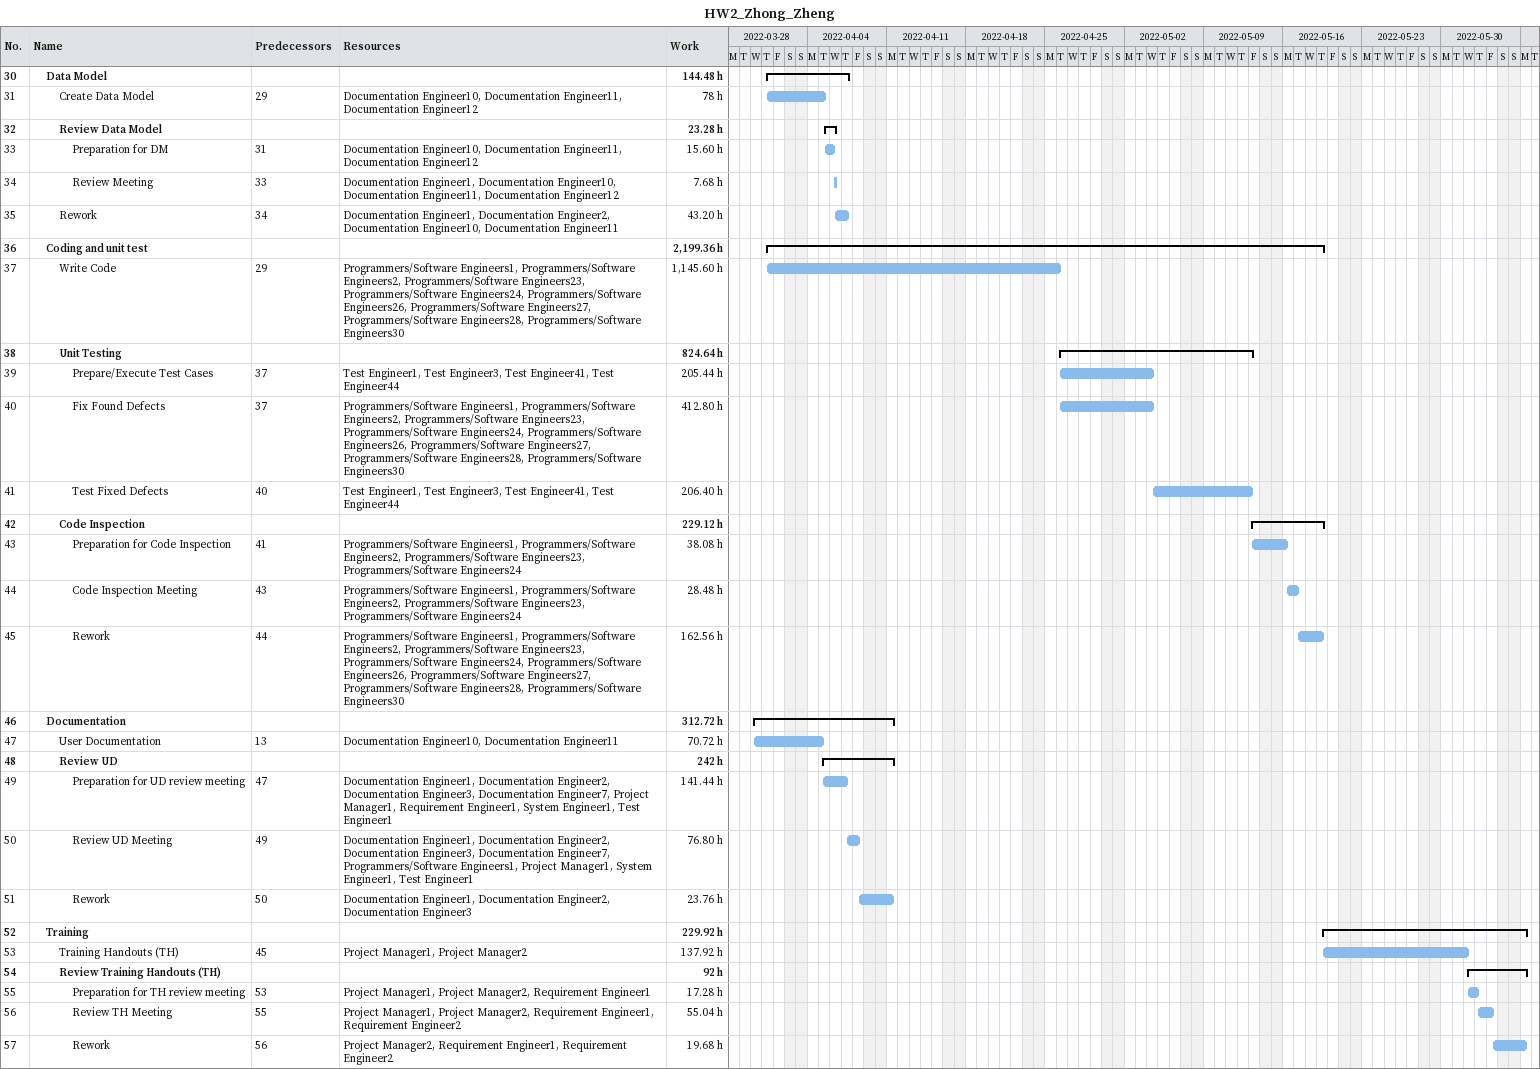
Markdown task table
HW2_Zhong_Zheng

| ID | Level | Task | Start | Finish | Predecessors | Resources | Work (h) |
|---|---|---|---|---|---|---|---|
| 30 | 2 | **Data Model** | 2022-03-31 | 2022-04-07 |  |  | 144.48 |
| 31 | 3 | Create Data Model | 2022-03-31 | 2022-04-05 | 29 | Documentation Engineer10, Documentation Engineer11, Documentation Engineer12 | 78 |
| 32 | 3 | **Review Data Model** | 2022-04-05 | 2022-04-06 |  |  | 23.28 |
| 33 | 4 | Preparation for DM | 2022-04-05 | 2022-04-06 | 31 | Documentation Engineer10, Documentation Engineer11, Documentation Engineer12 | 15.60 |
| 34 | 4 | Review Meeting | 2022-04-06 | 2022-04-06 | 33 | Documentation Engineer1, Documentation Engineer10, Documentation Engineer11, Documentation Engineer12 | 7.68 |
| 35 | 3 | Rework | 2022-04-06 | 2022-04-07 | 34 | Documentation Engineer1, Documentation Engineer2, Documentation Engineer10, Documentation Engineer11 | 43.20 |
| 36 | 2 | **Coding and unit test** | 2022-03-31 | 2022-05-19 |  |  | 2199.36 |
| 37 | 3 | Write Code | 2022-03-31 | 2022-04-26 | 29 | Programmers/Software Engineers1, Programmers/Software Engineers2, Programmers/Software Engineers23, Programmers/Software Engineers24, Programmers/Software Engineers26, Programmers/Software Engineers27, Programmers/Software Engineers28, Programmers/Software Engineers30 | 1145.60 |
| 38 | 3 | **Unit Testing** | 2022-04-26 | 2022-05-13 |  |  | 824.64 |
| 39 | 4 | Prepare/Execute Test Cases | 2022-04-26 | 2022-05-04 | 37 | Test Engineer1, Test Engineer3, Test Engineer41, Test Engineer44 | 205.44 |
| 40 | 4 | Fix Found Defects | 2022-04-26 | 2022-05-04 | 37 | Programmers/Software Engineers1, Programmers/Software Engineers2, Programmers/Software Engineers23, Programmers/Software Engineers24, Programmers/Software Engineers26, Programmers/Software Engineers27, Programmers/Software Engineers28, Programmers/Software Engineers30 | 412.80 |
| 41 | 4 | Test Fixed Defects | 2022-05-04 | 2022-05-13 | 40 | Test Engineer1, Test Engineer3, Test Engineer41, Test Engineer44 | 206.40 |
| 42 | 3 | **Code Inspection** | 2022-05-13 | 2022-05-19 |  |  | 229.12 |
| 43 | 4 | Preparation for Code Inspection | 2022-05-13 | 2022-05-16 | 41 | Programmers/Software Engineers1, Programmers/Software Engineers2, Programmers/Software Engineers23, Programmers/Software Engineers24 | 38.08 |
| 44 | 4 | Code Inspection Meeting | 2022-05-16 | 2022-05-17 | 43 | Programmers/Software Engineers1, Programmers/Software Engineers2, Programmers/Software Engineers23, Programmers/Software Engineers24 | 28.48 |
| 45 | 4 | Rework | 2022-05-17 | 2022-05-19 | 44 | Programmers/Software Engineers1, Programmers/Software Engineers2, Programmers/Software Engineers23, Programmers/Software Engineers24, Programmers/Software Engineers26, Programmers/Software Engineers27, Programmers/Software Engineers28, Programmers/Software Engineers30 | 162.56 |
| 46 | 2 | **Documentation** | 2022-03-30 | 2022-04-11 |  |  | 312.72 |
| 47 | 3 | User Documentation | 2022-03-30 | 2022-04-05 | 13 | Documentation Engineer10, Documentation Engineer11 | 70.72 |
| 48 | 3 | **Review UD** | 2022-04-05 | 2022-04-11 |  |  | 242 |
| 49 | 4 | Preparation for UD review meeting | 2022-04-05 | 2022-04-07 | 47 | Documentation Engineer1, Documentation Engineer2, Documentation Engineer3, Documentation Engineer7, Project Manager1, Requirement Engineer1, System Engineer1, Test Engineer1 | 141.44 |
| 50 | 4 | Review UD Meeting | 2022-04-07 | 2022-04-08 | 49 | Documentation Engineer1, Documentation Engineer2, Documentation Engineer3, Documentation Engineer7, Programmers/Software Engineers1, Project Manager1, System Engineer1, Test Engineer1 | 76.80 |
| 51 | 4 | Rework | 2022-04-08 | 2022-04-11 | 50 | Documentation Engineer1, Documentation Engineer2, Documentation Engineer3 | 23.76 |
| 52 | 2 | **Training** | 2022-05-19 | 2022-06-06 |  |  | 229.92 |
| 53 | 3 | Training Handouts (TH) | 2022-05-19 | 2022-06-01 | 45 | Project Manager1, Project Manager2 | 137.92 |
| 54 | 3 | **Review Training Handouts (TH)** | 2022-06-01 | 2022-06-06 |  |  | 92 |
| 55 | 4 | Preparation for TH review meeting | 2022-06-01 | 2022-06-02 | 53 | Project Manager1, Project Manager2, Requirement Engineer1 | 17.28 |
| 56 | 4 | Review TH Meeting | 2022-06-02 | 2022-06-03 | 55 | Project Manager1, Project Manager2, Requirement Engineer1, Requirement Engineer2 | 55.04 |
| 57 | 4 | Rework | 2022-06-03 | 2022-06-06 | 56 | Project Manager2, Requirement Engineer1, Requirement Engineer2 | 19.68 |
